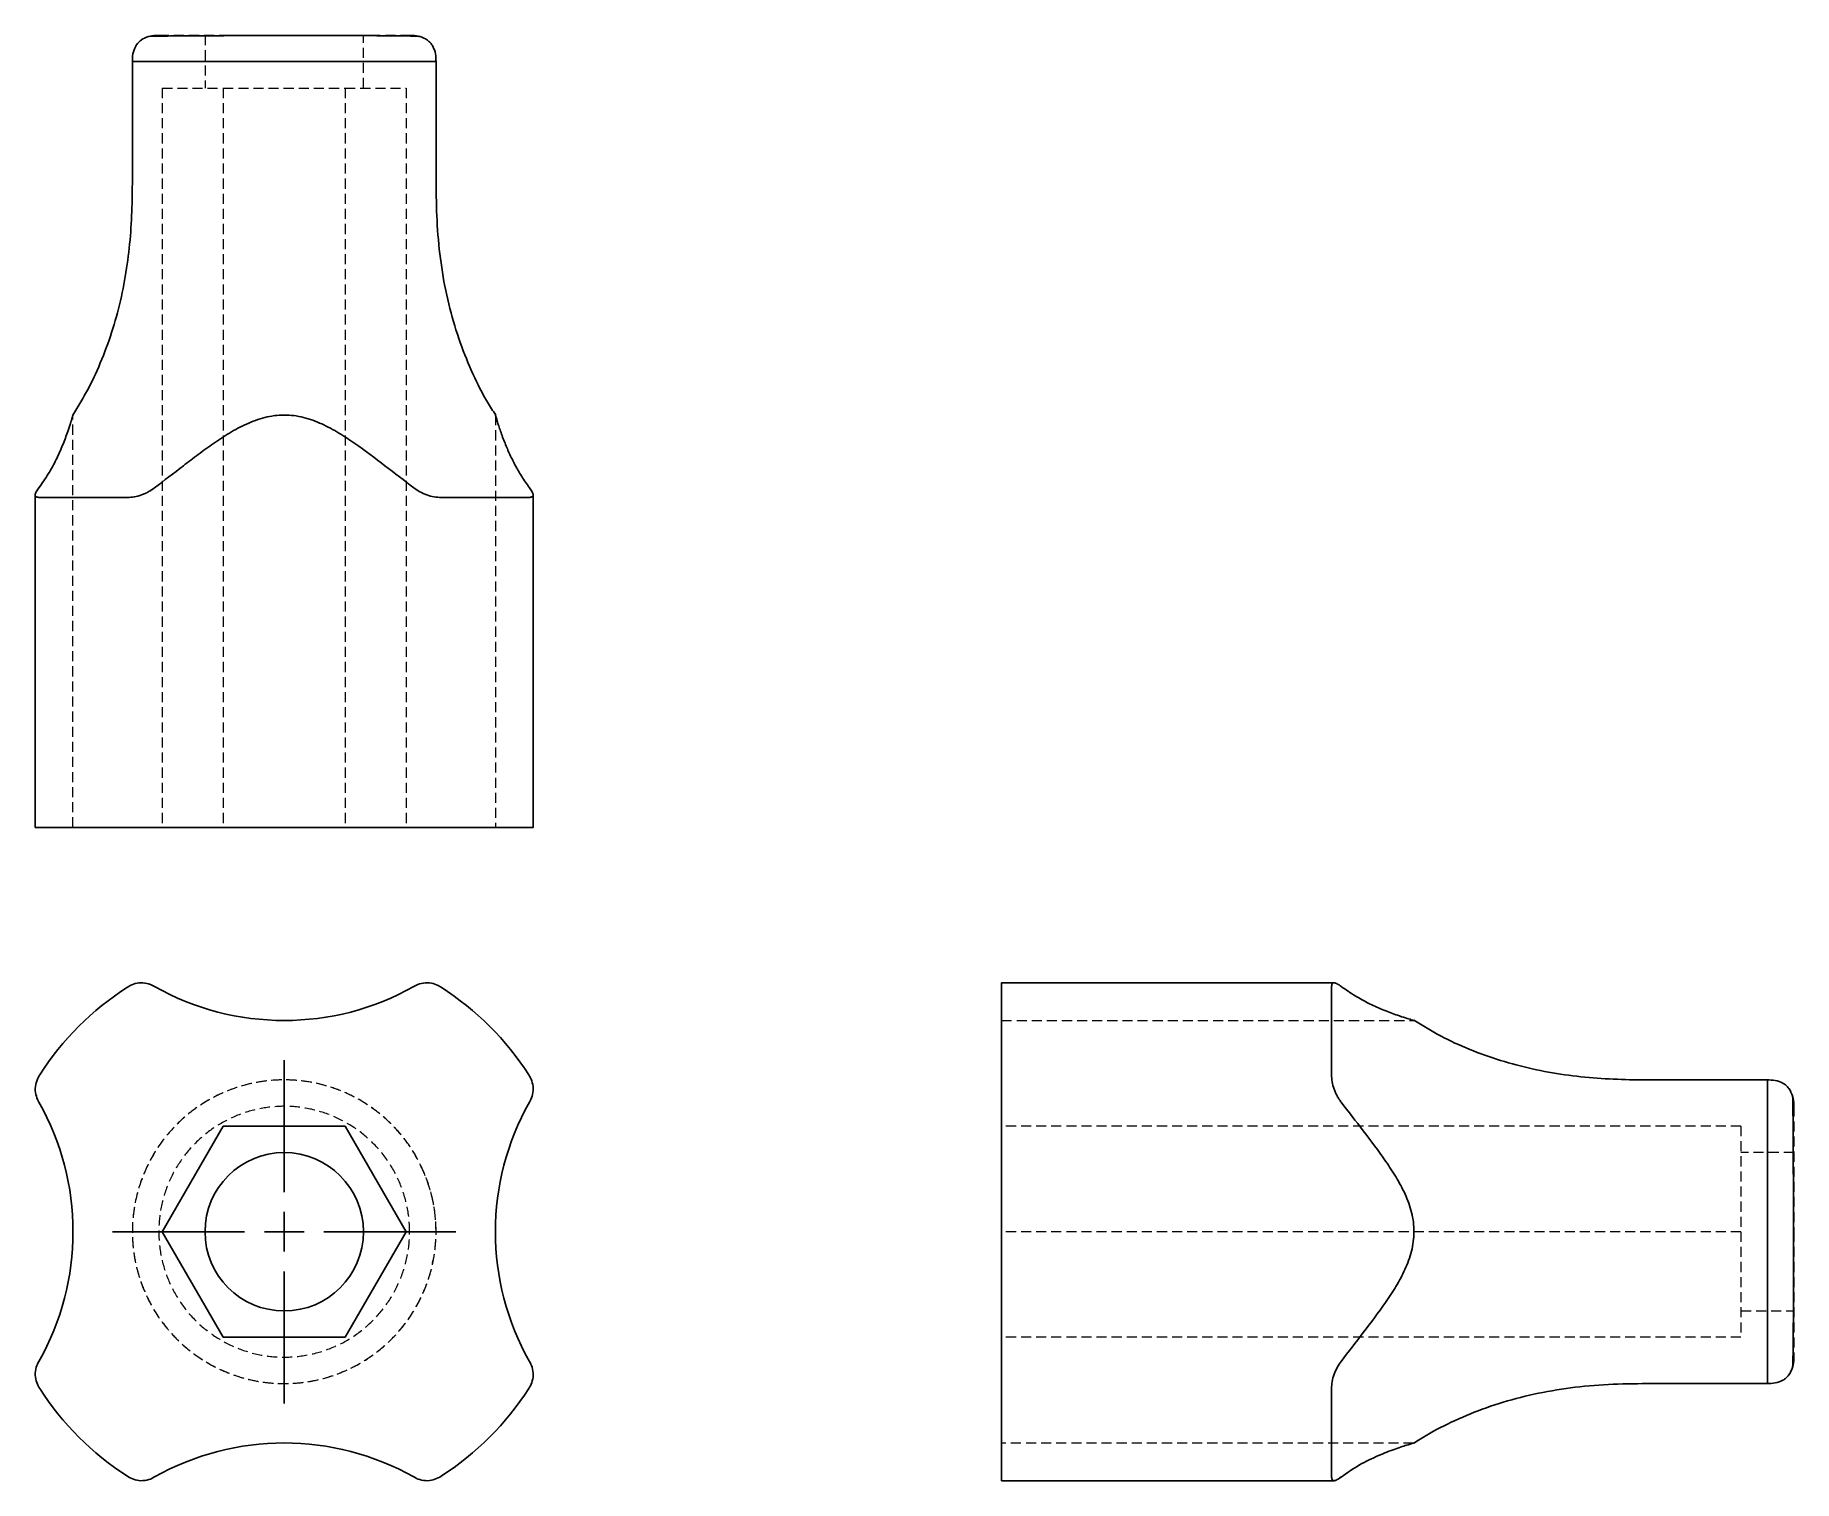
# Model space of a CAD drawing. Header units: millimetres. Extents: x 51 to 273, y 26 to 208.
import ezdxf

# ---------------------------------------------------------------- set-up
doc = ezdxf.new("R2010")
doc.units = ezdxf.units.MM
doc.linetypes.add('HIDDEN', pattern=[1.905, 1.27, -0.635])
doc.layers.add('10', color=7, linetype='Continuous')

# ---------------------------------------------------------------- blocks, each defined once
blk = doc.blocks.new('SW_CENTERMARKSYMBOL_0')
at = {"layer": '10', "color": 0}
for p, q in [((0, 5), (0, 21.65)), ((0, 0), (0, 2.5)), ((-5, 0), (-21.65, 0)), ((0, 0), (-2.5, 0)), ((0, 0), (0, -2.5)), ((0, 0), (2.5, 0)), ((5, 0), (21.65, 0)), ((0, -5), (0, -21.65))]:
    blk.add_line(p, q, dxfattribs=at)

msp = doc.modelspace()

# ---------------------------------------------------------------- linework, layer by layer
at = {"color": 7, "linetype": 'HIDDEN', "lineweight": 18}
for p, q in [((72.53, 207.92), (72.53, 201.26)), ((92.51, 201.26), (92.51, 207.92)), ((67.14, 201.26), (74.83, 201.26)), ((67.14, 201.26), (67.14, 108)), ((74.83, 201.26), (74.83, 108)), ((74.83, 201.26), (90.21, 201.26)), ((90.21, 201.26), (97.9, 201.26)), ((90.21, 201.26), (90.21, 108)), ((97.9, 201.26), (97.9, 108)), ((55.87, 108), (55.87, 159.98)), ((109.16, 159.99), (109.16, 108)), ((66.17, 150.84), (65.63, 150.47)), ((113.45, 150.84), (113.71, 150.47)), ((113.89, 150.05), (113.89, 149.95)), ((51.59, 108), (51.68, 108)), ((113.36, 108), (113.45, 108)), ((62.74, 87.84), (62.74, 87.84)), ((102.3, 87.84), (102.3, 87.84)), ((173, 87.93), (173, 87.84)), ((214.91, 88.37), (214.94, 88.38)), ((173, 83.65), (224.98, 83.65)), ((51.68, 76.78), (51.68, 76.78)), ((113.36, 76.78), (113.36, 76.78)), ((266.26, 70.32), (173, 70.32)), ((266.26, 70.32), (266.26, 57)), ((272.92, 66.99), (266.26, 66.99)), ((266.26, 57), (173, 57)), ((266.26, 57), (266.26, 43.68)), ((266.26, 47.01), (272.92, 47.01)), ((266.26, 43.68), (173, 43.68)), ((51.68, 37.22), (51.68, 37.22)), ((113.36, 37.22), (113.36, 37.22)), ((224.98, 30.35), (173, 30.35)), ((62.74, 26.16), (62.74, 26.16)), ((102.3, 26.16), (102.3, 26.16)), ((173, 26.16), (173, 26.07)), ((215.05, 25.63), (214.95, 25.63)), ((215.84, 26.07), (215.47, 25.81))]:
    msp.add_line(p, q, dxfattribs=at)
at = {"color": 7, "linetype": 'Continuous', "lineweight": 25}
for p, q in [((63.37, 204.59), (63.37, 191.27)), ((101.67, 191.27), (101.67, 204.59)), ((51.12, 149.95), (51.12, 108)), ((113.92, 149.94), (113.92, 149.95)), ((113.92, 108), (113.92, 149.94)), ((51.68, 108), (62.74, 108)), ((66.17, 108), (98.87, 108)), ((102.3, 108), (113.36, 108)), ((214.95, 88.4), (173, 88.4)), ((173, 87.84), (173, 76.78)), ((269.59, 76.15), (256.27, 76.15)), ((173, 73.35), (173, 40.65)), ((74.83, 70.32), (67.14, 57)), ((90.21, 70.32), (74.83, 70.32)), ((97.9, 57), (90.21, 70.32)), ((67.14, 57), (74.83, 43.68)), ((90.21, 43.68), (97.9, 57)), ((269.59, 37.85), (269.59, 57)), ((74.83, 43.68), (90.21, 43.68)), ((256.27, 37.85), (269.59, 37.85)), ((173, 37.22), (173, 26.16)), ((173, 25.6), (214.94, 25.6))]:
    msp.add_line(p, q, dxfattribs=at)
at = {"color": 7, "linetype": 'HIDDEN', "lineweight": 18, "flags": 128}
for points in [[(66.17, 87.93), (66.17, 87.93)], [(113.45, 73.35), (113.45, 73.35)], [(51.59, 40.65), (51.59, 40.65)], [(113.45, 40.65), (113.45, 40.65)], [(98.87, 26.07), (98.87, 26.07)]]:
    msp.add_lwpolyline(points, dxfattribs=at)
at = {"color": 7, "linetype": 'Continuous', "lineweight": 25}
msp.add_circle((82.52, 57), 9.99, dxfattribs=at)
for centre, radius, start, end in [((82.52, 57), 36.64, 122.6835, 147.3165), ((82.52, 116.95), 33.31, 240.5998, 299.4002), ((82.52, 57), 36.64, 32.6835, 57.3165), ((22.57, 57), 33.31, 330.5998, 29.4002), ((142.47, 57), 33.31, 150.5998, 209.4002), ((82.52, 57), 36.64, 212.6835, 237.3165), ((82.52, 57), 36.64, 302.6835, 327.3165), ((82.52, -2.95), 33.31, 60.5998, 119.4002)]:
    msp.add_arc(centre, radius, start, end, dxfattribs=at)
for points, knots in [([(65.39, 207.77), (65.07, 207.64), (64.58, 207.45), (64.07, 206.97), (63.68, 206.4), (63.39, 205.59), (63.37, 204.91), (63.37, 204.59)], [0, 0, 0, 0, 0.254509, 0.380569, 0.507441, 0.762279, 1, 1, 1, 1]), ([(99.65, 207.77), (99.59, 207.77), (99.49, 207.79), (98.99, 207.81), (98.3, 207.82), (97.34, 207.84), (96.12, 207.85), (94.64, 207.86), (93.1, 207.87), (91.56, 207.88), (90.08, 207.88), (88.7, 207.89), (87.43, 207.89), (86.25, 207.89), (85.03, 207.89), (83.67, 207.89), (82.12, 207.89), (80.37, 207.88), (78.47, 207.88), (76.43, 207.87), (74.51, 207.86), (72.76, 207.86), (71.19, 207.85), (69.71, 207.84), (68.35, 207.83), (67.16, 207.81), (66.23, 207.8), (65.58, 207.78), (65.46, 207.77), (65.39, 207.77)], [0, 0, 0, 0, 0.042621, 0.083179, 0.121693, 0.158193, 0.20376, 0.245843, 0.284493, 0.319758, 0.351669, 0.380253, 0.405543, 0.427566, 0.450028, 0.475992, 0.505469, 0.538483, 0.575058, 0.615216, 0.658986, 0.694225, 0.731536, 0.770932, 0.812443, 0.856083, 0.90187, 0.949838, 1, 1, 1, 1]), ([(101.67, 204.59), (101.66, 204.91), (101.65, 205.59), (101.36, 206.4), (100.97, 206.97), (100.46, 207.45), (99.97, 207.64), (99.65, 207.77)], [0, 0, 0, 0, 0.237721, 0.492559, 0.619431, 0.745491, 1, 1, 1, 1]), ([(101.67, 204.59), (101.67, 204.59), (101.55, 204.59), (101.06, 204.59), (100.69, 204.59), (99.73, 204.59), (99.14, 204.59), (97.75, 204.59), (96.95, 204.59), (95.18, 204.59), (94.2, 204.59), (92.12, 204.59), (91.01, 204.59), (88.69, 204.59), (87.49, 204.59), (85.03, 204.59), (83.77, 204.59), (81.27, 204.59), (80.01, 204.59), (77.55, 204.59), (76.35, 204.59), (74.03, 204.59), (72.92, 204.59), (70.84, 204.59), (69.86, 204.59), (68.09, 204.59), (67.29, 204.59), (65.9, 204.59), (65.31, 204.59), (64.35, 204.59), (63.98, 204.59), (63.49, 204.59), (63.37, 204.59), (63.37, 204.59)], [0, 0, 0, 0, 0.0625, 0.0625, 0.125, 0.125, 0.1875, 0.1875, 0.25, 0.25, 0.3125, 0.3125, 0.375, 0.375, 0.4375, 0.4375, 0.5, 0.5, 0.5625, 0.5625, 0.625, 0.625, 0.6875, 0.6875, 0.75, 0.75, 0.8125, 0.8125, 0.875, 0.875, 0.9375, 0.9375, 1, 1, 1, 1]), ([(63.37, 191.27), (63.37, 189.91), (63.37, 187.19), (63.2, 183.11), (62.77, 179.01), (62.03, 174.93), (60.97, 170.92), (59.58, 167.05), (57.91, 163.37), (56.53, 161.1), (55.85, 159.99)], [0, 0, 0, 0, 0.124667, 0.249576, 0.37551, 0.502704, 0.629997, 0.756168, 0.880113, 1, 1, 1, 1]), ([(109.21, 160.01), (109.03, 160.27), (108.1, 161.61), (106.7, 164.31), (105.01, 168.16), (103.63, 172.38), (102.6, 176.88), (101.95, 181.56), (101.68, 186.38), (101.67, 189.63), (101.67, 191.27)], [0, 0, 0, 0, 0.028602, 0.149621, 0.278828, 0.415063, 0.556757, 0.70189, 0.84935, 1, 1, 1, 1]), ([(51.59, 150.84), (51.99, 151.42), (52.81, 152.58), (53.79, 154.41), (54.6, 156.24), (55.18, 157.79), (55.57, 158.98), (55.77, 159.66), (55.87, 159.99), (55.87, 159.98), (55.86, 159.98)], [0, 0, 0, 0, 0.159047, 0.318118, 0.479998, 0.641726, 0.75459, 0.869496, 0.95067, 1, 1, 1, 1]), ([(98.87, 150.84), (97.67, 151.74), (96.46, 152.68), (94, 154.57), (92.75, 155.52), (90.78, 156.88), (90.11, 157.33), (88.72, 158.16), (88, 158.55), (86.89, 159.05), (86.52, 159.21), (85.75, 159.48), (85.36, 159.61), (84.15, 159.91), (83.34, 160.01), (82.11, 160.01), (81.69, 159.99), (80.87, 159.88), (80.47, 159.8), (79.67, 159.6), (79.28, 159.48), (78.51, 159.2), (78.13, 159.04), (77.02, 158.54), (76.31, 158.15), (74.93, 157.33), (74.27, 156.89), (72.95, 155.98), (72.31, 155.51), (71.04, 154.57), (70.42, 154.09), (68.57, 152.67), (67.36, 151.74), (66.17, 150.83)], [0, 0, 0, 0, 0.125, 0.125, 0.25, 0.25, 0.3125, 0.3125, 0.375, 0.375, 0.40625, 0.40625, 0.4375, 0.4375, 0.5, 0.5, 0.53125, 0.53125, 0.5625, 0.5625, 0.59375, 0.59375, 0.625, 0.625, 0.6875, 0.6875, 0.75, 0.75, 0.8125, 0.8125, 0.875, 0.875, 1, 1, 1, 1]), ([(109.17, 159.99), (109.17, 160), (109.16, 160.04), (109.22, 159.83), (109.34, 159.41), (109.52, 158.83), (109.81, 157.95), (110.25, 156.72), (110.89, 155.21), (111.61, 153.73), (112.45, 152.26), (113.12, 151.31), (113.46, 150.83)], [0, 0, 0, 0, 0.019956, 0.101823, 0.185871, 0.259191, 0.33256, 0.482424, 0.61111, 0.739817, 0.869915, 1, 1, 1, 1]), ([(51.59, 150.84), (51.45, 150.66), (51.33, 150.49), (51.17, 150.19), (51.12, 150.05), (51.11, 149.83), (51.16, 149.75), (51.36, 149.64), (51.51, 149.62), (51.68, 149.62)], [0, 0, 0, 0, 0.25, 0.25, 0.5, 0.5, 0.75, 0.75, 1, 1, 1, 1]), ([(98.87, 150.84), (99.11, 150.66), (99.35, 150.49), (99.9, 150.19), (100.19, 150.05), (100.8, 149.83), (101.12, 149.75), (101.73, 149.64), (102.03, 149.62), (102.3, 149.62)], [0, 0, 0, 0, 0.25, 0.25, 0.5, 0.5, 0.75, 0.75, 1, 1, 1, 1]), ([(62.74, 149.62), (60.51, 149.62), (58.48, 149.62), (55.71, 149.62), (54.83, 149.62), (53.59, 149.62), (53.19, 149.62), (52.41, 149.62), (52.04, 149.62), (51.68, 149.62)], [0, 0, 0, 0, 0.5, 0.5, 0.75, 0.75, 0.875, 0.875, 1, 1, 1, 1]), ([(62.74, 149.62), (63.01, 149.62), (63.3, 149.64), (63.91, 149.74), (64.22, 149.82), (64.68, 149.99), (64.83, 150.05), (65.12, 150.18), (65.26, 150.25), (65.54, 150.41), (65.67, 150.49), (65.93, 150.66), (66.05, 150.74), (66.17, 150.83)], [0, 0, 0, 0, 0.25, 0.25, 0.5, 0.5, 0.625, 0.625, 0.75, 0.75, 0.875, 0.875, 1, 1, 1, 1]), ([(113.36, 149.62), (111.93, 149.62), (110.29, 149.62), (107.52, 149.62), (106.55, 149.62), (105, 149.62), (104.48, 149.62), (103.41, 149.62), (102.86, 149.62), (102.3, 149.62)], [0, 0, 0, 0, 0.5, 0.5, 0.75, 0.75, 0.875, 0.875, 1, 1, 1, 1]), ([(113.36, 149.62), (113.53, 149.62), (113.67, 149.64), (113.87, 149.74), (113.92, 149.82), (113.92, 149.99), (113.91, 150.05), (113.86, 150.18), (113.83, 150.25), (113.75, 150.41), (113.7, 150.49), (113.59, 150.66), (113.52, 150.74), (113.46, 150.83)], [0, 0, 0, 0, 0.25, 0.25, 0.5, 0.5, 0.625, 0.625, 0.75, 0.75, 0.875, 0.875, 1, 1, 1, 1]), ([(51.68, 108), (51.58, 108), (51.39, 108), (51.21, 108), (51.1, 108), (51.13, 108), (51.14, 108)], [0, 0, 0, 0, 0.307338, 0.604372, 0.911043, 1, 1, 1, 1]), ([(66.17, 108), (65.96, 108), (65.48, 108), (64.07, 108), (63.18, 108), (62.74, 108)], [0, 0, 0, 0, 0.25, 0.5, 1, 1, 1, 1]), ([(102.3, 108), (101.86, 108), (100.96, 108), (99.55, 108), (99.07, 108), (98.87, 108)], [0, 0, 0, 0, 0.503019, 0.754529, 1.000015, 1.000015, 1.000015, 1.000015]), ([(113.92, 108), (113.92, 108), (113.94, 108), (113.87, 108), (113.7, 108), (113.49, 108), (113.36, 108)], [0, 0, 0, 0, 0.008196, 0.326187, 0.588148, 1, 1, 1, 1]), ([(66.17, 87.93), (65.96, 88.05), (65.48, 88.3), (64.07, 88.52), (63.18, 88.12), (62.74, 87.84)], [0, 0, 0, 0, 0.25, 0.5, 1, 1, 1, 1]), ([(102.3, 87.84), (101.86, 88.12), (100.96, 88.52), (99.55, 88.3), (99.07, 88.05), (98.87, 87.93)], [0, 0, 0, 0, 0.503019, 0.754529, 1.000015, 1.000015, 1.000015, 1.000015]), ([(173, 87.84), (173, 87.94), (173, 88.13), (173, 88.31), (173, 88.42), (173, 88.39), (173, 88.38)], [0, 0, 0, 0, 0.307337, 0.604368, 0.911036, 1, 1, 1, 1]), ([(215.84, 87.93), (215.66, 88.07), (215.49, 88.19), (215.19, 88.35), (215.05, 88.4), (214.83, 88.41), (214.75, 88.36), (214.64, 88.16), (214.62, 88.01), (214.62, 87.84)], [0, 0, 0, 0, 0.25, 0.25, 0.5, 0.5, 0.75, 0.75, 1, 1, 1, 1]), ([(214.62, 76.78), (214.62, 79.01), (214.62, 81.04), (214.62, 83.81), (214.62, 84.69), (214.62, 85.93), (214.62, 86.33), (214.62, 87.11), (214.62, 87.48), (214.62, 87.84)], [0, 0, 0, 0, 0.5, 0.5, 0.75, 0.75, 0.875, 0.875, 1, 1, 1, 1]), ([(215.84, 87.93), (216.42, 87.53), (217.58, 86.71), (219.41, 85.73), (221.25, 84.91), (222.79, 84.34), (223.98, 83.95), (224.66, 83.75), (224.99, 83.65), (224.98, 83.65), (224.98, 83.65)], [0, 0, 0, 0, 0.159046, 0.318118, 0.479997, 0.641725, 0.754587, 0.869492, 0.950665, 1, 1, 1, 1]), ([(256.27, 76.15), (254.91, 76.15), (252.19, 76.15), (248.11, 76.32), (244.01, 76.75), (239.93, 77.49), (235.92, 78.55), (232.05, 79.94), (228.37, 81.61), (226.1, 82.99), (224.99, 83.67)], [0, 0, 0, 0, 0.124668, 0.249579, 0.375514, 0.502709, 0.630003, 0.756176, 0.880123, 1, 1, 1, 1]), ([(51.68, 76.78), (51.4, 76.34), (51, 75.44), (51.22, 74.03), (51.47, 73.55), (51.59, 73.35)], [0, 0, 0, 0, 0.503034, 0.75455, 1.000015, 1.000015, 1.000015, 1.000015]), ([(113.45, 73.35), (113.57, 73.56), (113.82, 74.04), (114.04, 75.45), (113.64, 76.34), (113.36, 76.78)], [0, 0, 0, 0, 0.25, 0.5, 1, 1, 1, 1]), ([(173, 73.35), (173, 73.56), (173, 74.04), (173, 75.45), (173, 76.34), (173, 76.78)], [0, 0, 0, 0, 0.25, 0.5, 1, 1, 1, 1]), ([(214.62, 76.78), (214.62, 76.51), (214.64, 76.22), (214.74, 75.61), (214.82, 75.3), (214.99, 74.84), (215.05, 74.69), (215.18, 74.4), (215.25, 74.26), (215.41, 73.98), (215.49, 73.85), (215.66, 73.59), (215.74, 73.47), (215.83, 73.35)], [0, 0, 0, 0, 0.25, 0.25, 0.5, 0.5, 0.625, 0.625, 0.75, 0.75, 0.875, 0.875, 1, 1, 1, 1]), ([(272.77, 74.13), (272.64, 74.45), (272.45, 74.94), (271.97, 75.45), (271.4, 75.84), (270.59, 76.13), (269.91, 76.14), (269.59, 76.15)], [0, 0, 0, 0, 0.254509, 0.380569, 0.507441, 0.762279, 1, 1, 1, 1]), ([(269.59, 57), (269.59, 58.25), (269.59, 59.51), (269.59, 61.97), (269.59, 63.17), (269.59, 65.49), (269.59, 66.6), (269.59, 68.68), (269.59, 69.66), (269.59, 71.43), (269.59, 72.23), (269.59, 73.62), (269.59, 74.21), (269.59, 75.17), (269.59, 75.54), (269.59, 76.03), (269.59, 76.15), (269.59, 76.15)], [0, 0, 0, 0, 0.125, 0.125, 0.25, 0.25, 0.375, 0.375, 0.5, 0.5, 0.625, 0.625, 0.75, 0.75, 0.875, 0.875, 1, 1, 1, 1]), ([(215.84, 40.65), (216.74, 41.85), (217.68, 43.05), (219.57, 45.51), (220.52, 46.77), (221.88, 48.74), (222.33, 49.41), (223.16, 50.79), (223.54, 51.5), (224.04, 52.61), (224.2, 52.98), (224.48, 53.75), (224.6, 54.14), (224.9, 55.34), (225.01, 56.15), (225.02, 57.39), (224.99, 57.81), (224.89, 58.62), (224.81, 59.02), (224.61, 59.82), (224.49, 60.21), (224.21, 60.99), (224.06, 61.36), (223.55, 62.48), (223.17, 63.19), (222.34, 64.57), (221.9, 65.24), (220.53, 67.22), (219.57, 68.48), (217.68, 70.95), (216.74, 72.15), (215.83, 73.35)], [0, 0, 0, 0, 0.125, 0.125, 0.25, 0.25, 0.3125, 0.3125, 0.375, 0.375, 0.40625, 0.40625, 0.4375, 0.4375, 0.5, 0.5, 0.53125, 0.53125, 0.5625, 0.5625, 0.59375, 0.59375, 0.625, 0.625, 0.6875, 0.6875, 0.75, 0.75, 0.875, 0.875, 1, 1, 1, 1]), ([(272.77, 39.87), (272.77, 39.93), (272.79, 40.03), (272.81, 40.53), (272.82, 41.22), (272.84, 42.18), (272.85, 43.4), (272.86, 44.88), (272.87, 46.42), (272.88, 47.96), (272.88, 49.44), (272.89, 50.82), (272.89, 52.09), (272.89, 53.27), (272.89, 54.49), (272.89, 55.85), (272.89, 57.4), (272.88, 59.15), (272.88, 61.05), (272.87, 63.09), (272.86, 65.01), (272.86, 66.76), (272.85, 68.33), (272.84, 69.81), (272.83, 71.17), (272.81, 72.36), (272.8, 73.29), (272.78, 73.94), (272.77, 74.06), (272.77, 74.13)], [0, 0, 0, 0, 0.042621, 0.083179, 0.121693, 0.158193, 0.20376, 0.245843, 0.284493, 0.319758, 0.351669, 0.380253, 0.405543, 0.427566, 0.450028, 0.475992, 0.505469, 0.538483, 0.575058, 0.615216, 0.658986, 0.694225, 0.731536, 0.770932, 0.812443, 0.856083, 0.90187, 0.949838, 1, 1, 1, 1]), ([(51.59, 40.65), (51.47, 40.44), (51.22, 39.96), (51, 38.55), (51.4, 37.66), (51.68, 37.22)], [0, 0, 0, 0, 0.25, 0.5, 1, 1, 1, 1]), ([(113.36, 37.22), (113.64, 37.66), (114.04, 38.55), (113.82, 39.96), (113.57, 40.44), (113.45, 40.65)], [0, 0, 0, 0, 0.5, 0.75, 1, 1, 1, 1]), ([(173, 37.22), (173, 37.66), (173, 38.55), (173, 39.96), (173, 40.44), (173, 40.65)], [0, 0, 0, 0, 0.5, 0.75, 1, 1, 1, 1]), ([(215.84, 40.65), (215.66, 40.41), (215.49, 40.17), (215.19, 39.62), (215.05, 39.32), (214.83, 38.72), (214.75, 38.4), (214.64, 37.79), (214.62, 37.49), (214.62, 37.22)], [0, 0, 0, 0, 0.25, 0.25, 0.5, 0.5, 0.75, 0.75, 1, 1, 1, 1]), ([(225, 30.31), (225.26, 30.49), (226.61, 31.41), (229.31, 32.82), (233.16, 34.51), (237.38, 35.89), (241.88, 36.92), (246.56, 37.57), (251.38, 37.84), (254.63, 37.85), (256.27, 37.85)], [0, 0, 0, 0, 0.028857, 0.149844, 0.279017, 0.415216, 0.556873, 0.701968, 0.849389, 1, 1, 1, 1]), ([(269.59, 37.85), (269.91, 37.86), (270.59, 37.87), (271.4, 38.16), (271.97, 38.55), (272.45, 39.06), (272.64, 39.55), (272.77, 39.87)], [0, 0, 0, 0, 0.237721, 0.492559, 0.619431, 0.745491, 1, 1, 1, 1]), ([(214.62, 26.16), (214.62, 27.59), (214.62, 29.23), (214.62, 32), (214.62, 32.97), (214.62, 34.52), (214.62, 35.04), (214.62, 36.11), (214.62, 36.66), (214.62, 37.22)], [0, 0, 0, 0, 0.5, 0.5, 0.75, 0.75, 0.875, 0.875, 1, 1, 1, 1]), ([(224.98, 30.35), (224.99, 30.35), (225.02, 30.36), (224.78, 30.29), (224.28, 30.14), (223.55, 29.91), (222.63, 29.6), (221.61, 29.22), (220.12, 28.6), (218.14, 27.65), (216.6, 26.59), (215.83, 26.06)], [0, 0, 0, 0, 0.034123, 0.115306, 0.198502, 0.293253, 0.388114, 0.485442, 0.582796, 0.790678, 1, 1, 1, 1]), ([(62.74, 26.16), (63.18, 25.88), (64.08, 25.48), (65.49, 25.7), (65.97, 25.95), (66.17, 26.07)], [0, 0, 0, 0, 0.503029, 0.754544, 1.000015, 1.000015, 1.000015, 1.000015]), ([(98.87, 26.07), (99.08, 25.95), (99.56, 25.7), (100.97, 25.48), (101.86, 25.88), (102.3, 26.16)], [0, 0, 0, 0, 0.25, 0.5, 1, 1, 1, 1]), ([(173, 25.6), (173, 25.6), (173, 25.58), (173, 25.65), (173, 25.82), (173, 26.03), (173, 26.16)], [0, 0, 0, 0, 0.008196, 0.326187, 0.588148, 1, 1, 1, 1]), ([(214.62, 26.16), (214.62, 25.99), (214.64, 25.84), (214.74, 25.65), (214.82, 25.6), (214.99, 25.6), (215.05, 25.61), (215.18, 25.66), (215.25, 25.69), (215.41, 25.77), (215.49, 25.82), (215.66, 25.93), (215.74, 26), (215.83, 26.06)], [0, 0, 0, 0, 0.25, 0.25, 0.5, 0.5, 0.625, 0.625, 0.75, 0.75, 0.875, 0.875, 1, 1, 1, 1])]:
    msp.add_open_spline(points, degree=3, knots=knots, dxfattribs=at)
at = {"color": 7, "linetype": 'HIDDEN', "lineweight": 18}
for points, knots in [([(65.39, 207.77), (65.62, 207.82), (66.05, 207.93), (66.49, 207.92), (66.7, 207.92)], [0, 0, 0, 0, 0.518681, 1, 1, 1, 1]), ([(66.7, 207.92), (66.73, 207.92), (66.78, 207.92), (67.2, 207.92), (67.86, 207.92), (68.78, 207.92), (69.93, 207.92), (71.3, 207.92), (72.86, 207.92), (74.58, 207.92), (76.44, 207.92), (78.41, 207.92), (80.44, 207.92), (82.52, 207.92), (84.59, 207.92), (86.62, 207.92), (88.59, 207.92), (90.45, 207.92), (92.17, 207.92), (93.74, 207.92), (95.1, 207.92), (96.26, 207.92), (97.18, 207.92), (97.84, 207.92), (98.26, 207.92), (98.31, 207.92), (98.34, 207.92)], [0, 0, 0, 0, 0.041521, 0.083305, 0.124922, 0.166521, 0.208305, 0.249922, 0.291522, 0.333306, 0.374922, 0.416522, 0.458306, 0.499923, 0.541523, 0.583307, 0.624924, 0.666522, 0.708307, 0.749923, 0.791524, 0.833305, 0.874928, 0.916545, 0.958376, 1, 1, 1, 1]), ([(98.34, 207.92), (98.55, 207.92), (98.99, 207.93), (99.42, 207.82), (99.65, 207.77)], [0, 0, 0, 0, 0.481319, 1, 1, 1, 1]), ([(214.62, 87.84), (214.62, 86.41), (214.62, 84.77), (214.62, 82), (214.62, 81.03), (214.62, 79.48), (214.62, 78.96), (214.62, 77.89), (214.62, 77.34), (214.62, 76.78)], [0, 0, 0, 0, 0.5, 0.5, 0.75, 0.75, 0.875, 0.875, 1, 1, 1, 1]), ([(101.67, 57), (101.67, 55.75), (101.55, 54.49), (101.06, 52.03), (100.69, 50.83), (99.73, 48.51), (99.14, 47.4), (97.75, 45.32), (96.95, 44.34), (95.18, 42.57), (94.2, 41.77), (92.12, 40.38), (91.01, 39.79), (88.69, 38.83), (87.49, 38.46), (85.03, 37.97), (83.77, 37.85), (81.27, 37.85), (80.01, 37.97), (77.55, 38.46), (76.35, 38.83), (74.03, 39.79), (72.92, 40.38), (70.84, 41.77), (69.86, 42.57), (68.09, 44.34), (67.29, 45.32), (65.9, 47.4), (65.31, 48.51), (64.35, 50.83), (63.98, 52.03), (63.49, 54.49), (63.37, 55.75), (63.37, 58.25), (63.49, 59.51), (63.98, 61.97), (64.35, 63.17), (65.31, 65.49), (65.9, 66.6), (67.29, 68.68), (68.09, 69.66), (69.86, 71.43), (70.84, 72.23), (72.92, 73.62), (74.03, 74.21), (76.35, 75.17), (77.55, 75.54), (80.01, 76.03), (81.27, 76.15), (83.77, 76.15), (85.03, 76.03), (87.49, 75.54), (88.69, 75.17), (91.01, 74.21), (92.12, 73.62), (94.2, 72.23), (95.18, 71.43), (96.95, 69.66), (97.75, 68.68), (99.14, 66.6), (99.73, 65.49), (100.69, 63.17), (101.06, 61.97), (101.55, 59.51), (101.67, 58.25), (101.67, 57)], [0, 0, 0, 0, 0.03125, 0.03125, 0.0625, 0.0625, 0.09375, 0.09375, 0.125, 0.125, 0.15625, 0.15625, 0.1875, 0.1875, 0.21875, 0.21875, 0.25, 0.25, 0.28125, 0.28125, 0.3125, 0.3125, 0.34375, 0.34375, 0.375, 0.375, 0.40625, 0.40625, 0.4375, 0.4375, 0.46875, 0.46875, 0.5, 0.5, 0.53125, 0.53125, 0.5625, 0.5625, 0.59375, 0.59375, 0.625, 0.625, 0.65625, 0.65625, 0.6875, 0.6875, 0.71875, 0.71875, 0.75, 0.75, 0.78125, 0.78125, 0.8125, 0.8125, 0.84375, 0.84375, 0.875, 0.875, 0.90625, 0.90625, 0.9375, 0.9375, 0.96875, 0.96875, 1, 1, 1, 1]), ([(100.21, 64.33), (100.5, 63.54), (101.08, 61.98), (101.56, 59.51), (101.73, 57), (101.56, 54.49), (101.07, 52.03), (100.26, 49.65), (99.15, 47.4), (97.76, 45.31), (96.1, 43.42), (94.21, 41.76), (92.12, 40.37), (89.87, 39.26), (87.49, 38.45), (85.03, 37.96), (82.52, 37.79), (80.01, 37.96), (77.55, 38.45), (75.17, 39.26), (72.92, 40.37), (70.83, 41.76), (68.94, 43.42), (67.28, 45.31), (65.89, 47.4), (64.78, 49.65), (63.97, 52.03), (63.48, 54.49), (63.31, 57), (63.48, 59.51), (63.97, 61.97), (64.78, 64.35), (65.89, 66.6), (67.28, 68.69), (68.94, 70.58), (70.83, 72.24), (72.92, 73.63), (75.17, 74.74), (77.55, 75.55), (80.01, 76.04), (82.52, 76.21), (85.03, 76.04), (87.49, 75.55), (89.87, 74.74), (92.12, 73.63), (94.21, 72.23), (96.1, 70.58), (97.75, 68.69), (99.16, 66.61), (99.86, 65.09), (100.21, 64.33)], [0, 0, 0, 0, 0.02085, 0.0417, 0.062544, 0.083383, 0.104219, 0.12505, 0.145881, 0.166714, 0.187545, 0.208376, 0.229209, 0.25004, 0.27087, 0.291703, 0.312533, 0.333364, 0.354196, 0.375027, 0.395857, 0.41669, 0.43752, 0.458351, 0.479184, 0.500014, 0.520844, 0.541677, 0.562507, 0.583338, 0.604171, 0.625001, 0.645831, 0.666664, 0.687494, 0.708325, 0.729158, 0.749988, 0.770819, 0.791652, 0.812482, 0.833313, 0.854146, 0.874978, 0.895812, 0.916649, 0.937485, 0.958322, 0.979162, 1, 1, 1, 1]), ([(272.77, 74.13), (272.82, 73.9), (272.93, 73.47), (272.92, 73.03), (272.92, 72.82)], [0, 0, 0, 0, 0.518681, 1, 1, 1, 1]), ([(98.34, 57), (98.34, 55.97), (98.14, 53.9), (97.23, 50.91), (95.76, 48.16), (93.78, 45.74), (91.37, 43.76), (88.62, 42.29), (85.63, 41.39), (82.52, 41.08), (79.42, 41.38), (76.43, 42.29), (73.68, 43.76), (71.26, 45.74), (69.28, 48.15), (67.81, 50.9), (66.91, 53.89), (66.6, 57), (66.9, 60.1), (67.81, 63.09), (69.28, 65.84), (71.26, 68.26), (73.67, 70.24), (76.42, 71.71), (79.41, 72.61), (82.52, 72.92), (85.62, 72.62), (88.61, 71.71), (91.36, 70.24), (93.78, 68.26), (95.76, 65.85), (97.23, 63.1), (98.13, 60.11), (98.34, 58.04), (98.34, 57)], [0, 0, 0, 0, 0.031234, 0.062464, 0.093711, 0.124962, 0.156213, 0.187462, 0.218713, 0.249962, 0.281213, 0.312462, 0.343713, 0.374962, 0.406213, 0.437462, 0.468713, 0.499962, 0.531213, 0.562462, 0.593713, 0.624962, 0.656213, 0.687462, 0.718713, 0.749962, 0.781213, 0.812462, 0.843713, 0.874962, 0.90621, 0.937464, 0.968736, 1, 1, 1, 1]), ([(272.92, 72.82), (272.92, 72.79), (272.92, 72.74), (272.92, 72.32), (272.92, 71.66), (272.92, 70.74), (272.92, 69.59), (272.92, 68.22), (272.92, 66.66), (272.92, 64.94), (272.92, 63.08), (272.92, 61.11), (272.92, 59.07), (272.92, 57.69), (272.92, 57)], [0, 0, 0, 0, 0.083039, 0.166608, 0.249841, 0.333039, 0.416608, 0.499842, 0.583045, 0.666608, 0.749855, 0.83309, 0.916752, 1, 1, 1, 1]), ([(272.92, 57), (272.92, 56.31), (272.92, 54.93), (272.92, 52.9), (272.92, 50.93), (272.92, 49.07), (272.92, 47.35), (272.92, 45.78), (272.92, 44.42), (272.92, 43.26), (272.92, 42.34), (272.92, 41.67), (272.92, 41.29), (272.92, 41.13), (272.92, 41.18), (272.92, 41.18)], [0, 0, 0, 0, 0.0831662, 0.1666515, 0.2498551, 0.3330463, 0.4166179, 0.4998465, 0.583044, 0.6666113, 0.7498467, 0.8330466, 0.9166143, 0.9998464, 1, 1, 1, 1]), ([(101.22, 53.09), (101.24, 53.15), (101.28, 53.26), (101.29, 53.37), (101.29, 53.43)], [0, 0, 0, 0, 0.542384, 1, 1, 1, 1]), ([(272.92, 41.18), (272.92, 40.97), (272.93, 40.53), (272.82, 40.1), (272.77, 39.87)], [0, 0, 0, 0, 0.481319, 1, 1, 1, 1]), ([(214.62, 37.22), (214.62, 34.99), (214.62, 32.96), (214.62, 30.19), (214.62, 29.31), (214.62, 28.07), (214.62, 27.67), (214.62, 26.89), (214.62, 26.52), (214.62, 26.16)], [0, 0, 0, 0, 0.5, 0.5, 0.75, 0.75, 0.875, 0.875, 1, 1, 1, 1])]:
    msp.add_open_spline(points, degree=3, knots=knots, dxfattribs=at)

# ---------------------------------------------------------------- block references
at = {"layer": '10'}
msp.add_blockref('SW_CENTERMARKSYMBOL_0', (82.52, 57), dxfattribs=at)

doc.saveas('drawing.dxf')
